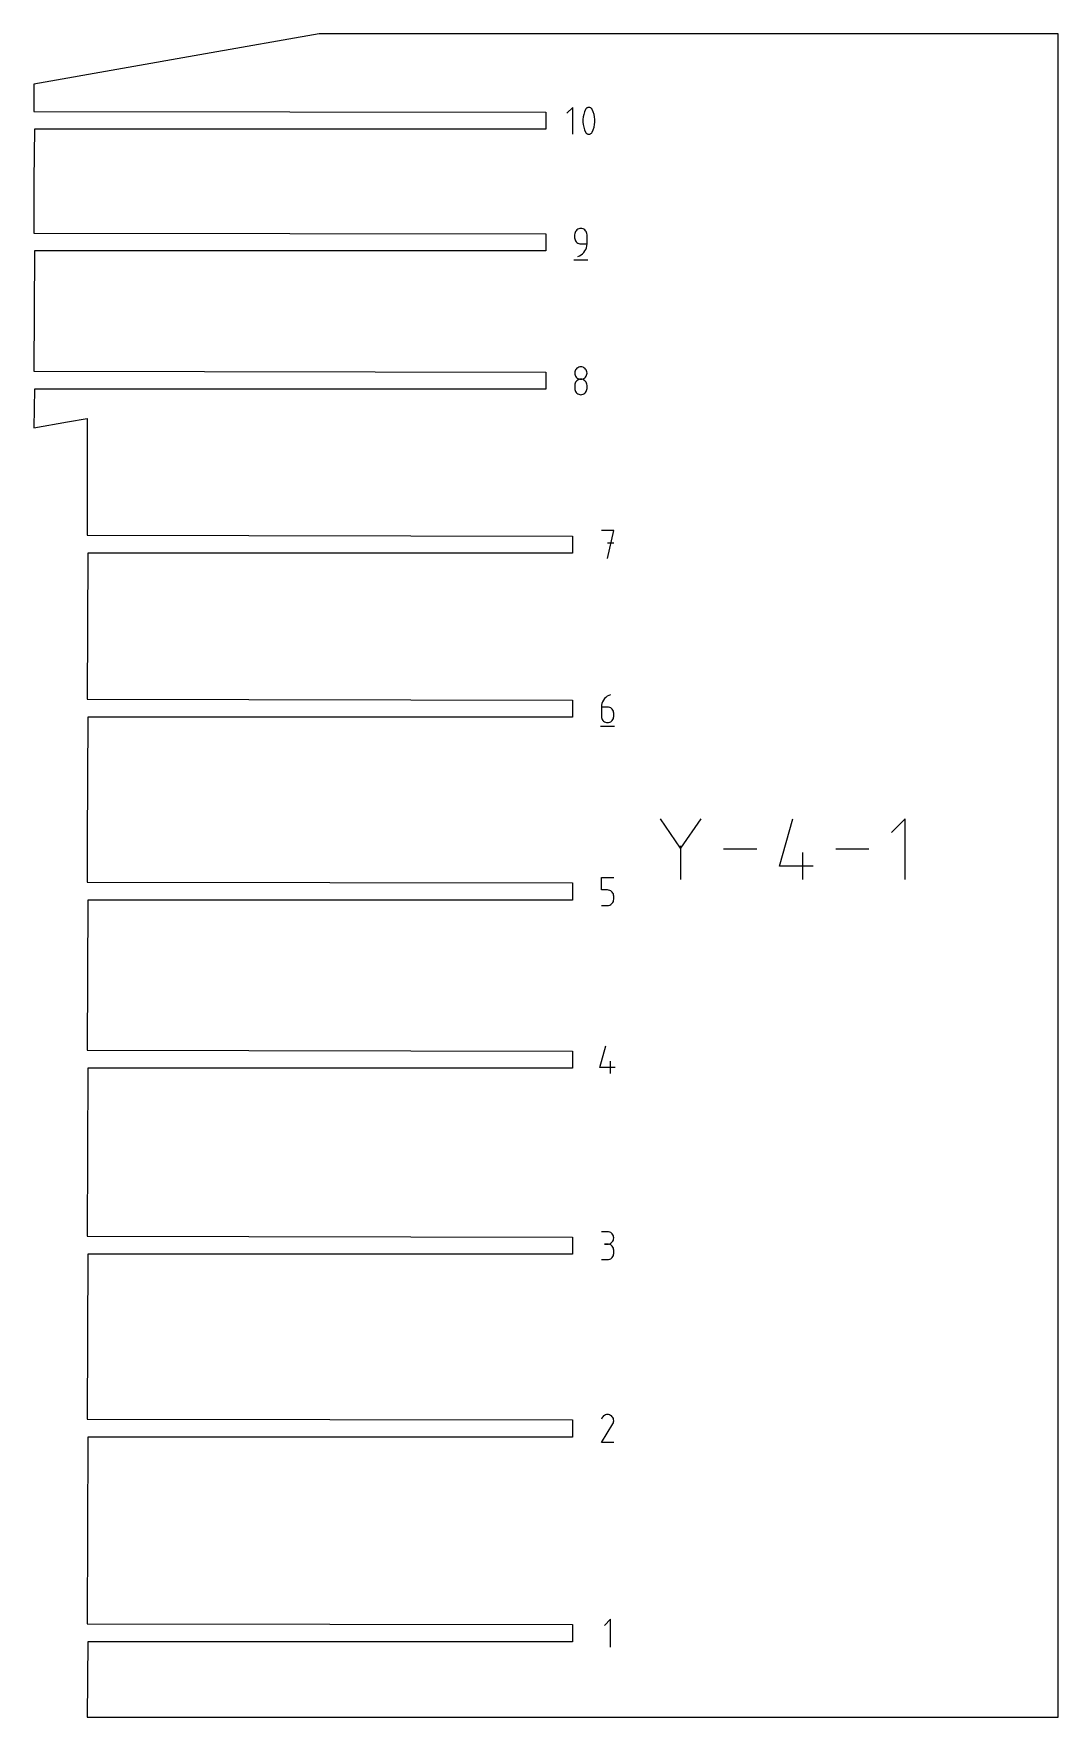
# Model space of a CAD drawing. Extents: x 0 to 3000, y 0 to 3000.
# Drawn here: x 2260.2 to 2554.1, y 600.7 to 1083.6 of the extents above; entities that cross this region are included whole.
import ezdxf

# ---------------------------------------------------------------- set-up
doc = ezdxf.new("R2010")
doc.units = 0

msp = doc.modelspace()

# ---------------------------------------------------------------- linework, layer by layer
at = {"layer": 'annotation', "color": 1}
for p, q in [((2414.846679, 1062.454724), (2413.135715, 1060.743278)), ((2414.846679, 1054.758525), (2414.846679, 1062.454724)), ((2418.998432, 1062.354174), (2418.837985, 1062.266316)), ((2419.171047, 1062.413522), (2418.998432, 1062.354174)), ((2419.35173, 1062.442998), (2419.171047, 1062.413522)), ((2419.536381, 1062.44124), (2419.35173, 1062.442998)), ((2419.720901, 1062.406884), (2419.536381, 1062.44124)), ((2419.90119, 1062.338569), (2419.720901, 1062.406884)), ((2419.970208, 1062.3023), (2419.90119, 1062.338569)), ((2419.90119, 1062.338569), (2419.90119, 1062.338569)), ((2420.036437, 1062.260642), (2419.970208, 1062.3023)), ((2417.806848, 1059.709335), (2417.733093, 1058.972283)), ((2417.733093, 1058.972283), (2417.733093, 1058.232189)), ((2417.733093, 1058.232189), (2417.806848, 1057.494744)), ((2417.954358, 1060.437652), (2417.806848, 1059.709335)), ((2417.806848, 1057.494744), (2417.954358, 1056.765641)), ((2418.175622, 1061.15154), (2417.954358, 1060.437652)), ((2418.470641, 1061.845309), (2418.175622, 1061.15154)), ((2418.56999, 1062.010521), (2418.470641, 1061.845309)), ((2418.470641, 1061.845309), (2418.470641, 1061.845309)), ((2418.693804, 1062.151311), (2418.56999, 1062.010521)), ((2418.837985, 1062.266316), (2418.693804, 1062.151311)), ((2420.099556, 1062.213922), (2420.036437, 1062.260642)), ((2420.159242, 1062.162472), (2420.099556, 1062.213922)), ((2420.215175, 1062.10662), (2420.159242, 1062.162472)), ((2420.267032, 1062.046696), (2420.215175, 1062.10662)), ((2420.314492, 1061.98303), (2420.267032, 1062.046696)), ((2420.357233, 1061.915952), (2420.314492, 1061.98303)), ((2420.394932, 1061.845792), (2420.357233, 1061.915952)), ((2420.691381, 1061.150593), (2420.394932, 1061.845792)), ((2420.394932, 1061.845792), (2420.394932, 1061.845792)), ((2420.913718, 1060.435632), (2420.691381, 1061.150593)), ((2421.061943, 1059.7066), (2420.913718, 1060.435632)), ((2420.913718, 1056.763621), (2421.061943, 1057.492009)), ((2421.136055, 1058.969191), (2421.061943, 1059.7066)), ((2421.061943, 1057.492009), (2421.136055, 1058.229096)), ((2421.136055, 1058.229096), (2421.136055, 1058.969191)), ((2417.954358, 1056.765641), (2418.175622, 1056.050572)), ((2418.175622, 1056.050572), (2418.470641, 1055.355231)), ((2418.470641, 1055.355231), (2418.470641, 1055.355231)), ((2418.470641, 1055.355231), (2418.508204, 1055.28521)), ((2418.508204, 1055.28521), (2418.550628, 1055.218466)), ((2418.550628, 1055.218466), (2418.597737, 1055.155202)), ((2418.597737, 1055.155202), (2418.649349, 1055.095621)), ((2418.649349, 1055.095621), (2418.705288, 1055.039925)), ((2418.705288, 1055.039925), (2418.765374, 1054.988316)), ((2418.765374, 1054.988316), (2418.829428, 1054.940997)), ((2418.829428, 1054.940997), (2418.897272, 1054.898171)), ((2418.897272, 1054.898171), (2418.968727, 1054.86004)), ((2418.968727, 1054.86004), (2418.968727, 1054.86004)), ((2418.968727, 1054.86004), (2419.147596, 1054.793174)), ((2419.147596, 1054.793174), (2419.331042, 1054.759954)), ((2419.331042, 1054.759954), (2419.514916, 1054.759025)), ((2419.514916, 1054.759025), (2419.695072, 1054.789033)), ((2419.695072, 1054.789033), (2419.867363, 1054.848623)), ((2419.867363, 1054.848623), (2420.027642, 1054.936441)), ((2420.027642, 1054.936441), (2420.171761, 1055.051131)), ((2420.171761, 1055.051131), (2420.295574, 1055.19134)), ((2420.295574, 1055.19134), (2420.394932, 1055.355713)), ((2420.394932, 1055.355713), (2420.691381, 1056.049625)), ((2420.394932, 1055.355713), (2420.394932, 1055.355713)), ((2420.691381, 1056.049625), (2420.913718, 1056.763621)), ((2415.38712, 1026.254893), (2415.358438, 1025.9353)), ((2415.358438, 1025.9353), (2415.358438, 1025.045798)), ((2415.358438, 1025.045798), (2415.358438, 1025.045798)), ((2415.358438, 1025.045798), (2415.38712, 1024.726222)), ((2415.469791, 1026.555769), (2415.38712, 1026.254893)), ((2415.38712, 1024.726222), (2415.469791, 1024.425393)), ((2415.601388, 1026.832885), (2415.469791, 1026.555769)), ((2415.469791, 1024.425393), (2415.601388, 1024.148343)), ((2415.776849, 1027.081201), (2415.601388, 1026.832885)), ((2415.601388, 1024.148343), (2415.776849, 1023.900107)), ((2415.991112, 1027.295673), (2415.776849, 1027.081201)), ((2415.776849, 1023.900107), (2415.991112, 1023.685717)), ((2416.239114, 1027.471262), (2415.991112, 1027.295673)), ((2415.991112, 1023.685717), (2416.239114, 1023.510208)), ((2416.515794, 1027.602924), (2416.239114, 1027.471262)), ((2416.816088, 1027.685619), (2416.515794, 1027.602924)), ((2417.134934, 1027.714304), (2416.816088, 1027.685619)), ((2417.454441, 1027.685619), (2417.134934, 1027.714304)), ((2417.134934, 1027.714304), (2417.134934, 1027.714304)), ((2417.755086, 1027.602924), (2417.454441, 1027.685619)), ((2418.031869, 1027.471262), (2417.755086, 1027.602924)), ((2418.279788, 1027.295673), (2418.031869, 1027.471262)), ((2418.493845, 1027.081201), (2418.279788, 1027.295673)), ((2418.669038, 1026.832885), (2418.493845, 1027.081201)), ((2418.800366, 1026.555769), (2418.669038, 1026.832885)), ((2418.882831, 1026.254893), (2418.800366, 1026.555769)), ((2418.91143, 1025.9353), (2418.882831, 1026.254893)), ((2418.91143, 1023.267296), (2418.91143, 1025.9353)), ((2418.91143, 1025.9353), (2418.91143, 1025.9353)), ((2416.239114, 1023.510208), (2416.515794, 1023.378612)), ((2416.245934, 1019.714304), (2416.753959, 1019.90362)), ((2416.245934, 1019.714304), (2416.245934, 1019.714304)), ((2416.515794, 1023.378612), (2416.816088, 1023.295964)), ((2416.753959, 1019.90362), (2417.220263, 1020.159513)), ((2416.816088, 1023.295964), (2417.134934, 1023.267296)), ((2417.134934, 1023.267296), (2418.91143, 1023.267296)), ((2417.220263, 1020.159513), (2417.640028, 1020.475466)), ((2417.640028, 1020.475466), (2418.008434, 1020.844957)), ((2418.008434, 1020.844957), (2418.320662, 1021.261467)), ((2418.320662, 1021.261467), (2418.571895, 1021.718476)), ((2418.571895, 1021.718476), (2418.757313, 1022.209463)), ((2418.757313, 1022.209463), (2418.872097, 1022.72791)), ((2418.872097, 1022.72791), (2418.91143, 1023.267296)), ((2415.136439, 1018.714304), (2419.136439, 1018.714304)), ((2415.387606, 986.582727), (2415.35894, 986.264628)), ((2415.35894, 986.264628), (2415.35894, 986.264628)), ((2415.35894, 986.264628), (2415.387622, 985.945035)), ((2415.470235, 986.88244), (2415.387606, 986.582727)), ((2415.387622, 985.945035), (2415.470293, 985.644159)), ((2415.601778, 987.158682), (2415.470235, 986.88244)), ((2415.470293, 985.644159), (2415.60189, 985.367043)), ((2415.777186, 987.406371), (2415.601778, 987.158682)), ((2415.60189, 985.367043), (2415.777351, 985.118727)), ((2415.991407, 987.620424), (2415.777186, 987.406371)), ((2415.777351, 985.118727), (2415.991614, 984.904255)), ((2416.239393, 987.795758), (2415.991407, 987.620424)), ((2416.516093, 987.92729), (2416.239393, 987.795758)), ((2416.816457, 988.009937), (2416.516093, 987.92729)), ((2417.135436, 988.038615), (2416.816457, 988.009937)), ((2417.454414, 988.009937), (2417.135436, 988.038615)), ((2417.135436, 988.038615), (2417.135436, 988.038615)), ((2417.754779, 987.92729), (2417.454414, 988.009937)), ((2418.031479, 987.795758), (2417.754779, 987.92729)), ((2418.279464, 987.620424), (2418.031479, 987.795758)), ((2418.279258, 984.904255), (2418.493521, 985.118727)), ((2418.493686, 987.406371), (2418.279464, 987.620424)), ((2418.493521, 985.118727), (2418.668982, 985.367043)), ((2418.669094, 987.158682), (2418.493686, 987.406371)), ((2418.668982, 985.367043), (2418.800579, 985.644159)), ((2418.800637, 986.88244), (2418.669094, 987.158682)), ((2418.800579, 985.644159), (2418.88325, 985.945035)), ((2418.883266, 986.582727), (2418.800637, 986.88244)), ((2418.88325, 985.945035), (2418.911932, 986.264628)), ((2418.911932, 986.264628), (2418.883266, 986.582727)), ((2418.911932, 986.264628), (2418.911932, 986.264628)), ((2415.387606, 983.026565), (2415.35894, 982.707121)), ((2415.35894, 982.707121), (2415.35894, 981.822134)), ((2415.35894, 981.822134), (2415.35894, 981.822134)), ((2415.35894, 981.822134), (2415.387622, 981.502713)), ((2415.470235, 983.327324), (2415.387606, 983.026565)), ((2415.387622, 981.502713), (2415.470293, 981.202299)), ((2415.601778, 983.604353), (2415.470235, 983.327324)), ((2415.470293, 981.202299), (2415.60189, 980.92585)), ((2415.777186, 983.852606), (2415.601778, 983.604353)), ((2415.60189, 980.92585), (2415.777351, 980.678326)), ((2415.991407, 984.067037), (2415.777186, 983.852606)), ((2415.777351, 980.678326), (2415.991614, 980.464686)), ((2416.239393, 984.2426), (2415.991407, 984.067037)), ((2415.991614, 984.904255), (2416.239616, 984.728666)), ((2415.991614, 980.464686), (2416.239616, 980.289889)), ((2416.516093, 984.374249), (2416.239393, 984.2426)), ((2416.239616, 984.728666), (2416.516296, 984.597004)), ((2416.239616, 980.289889), (2416.516296, 980.158894)), ((2416.816457, 984.456939), (2416.516093, 984.374249)), ((2416.516296, 984.597004), (2416.81659, 984.514309)), ((2417.135436, 984.485624), (2416.816457, 984.456939)), ((2416.81659, 984.514309), (2417.135436, 984.485624)), ((2417.135436, 984.485624), (2417.454282, 984.514309)), ((2417.454414, 984.456956), (2417.135436, 984.485624)), ((2417.135436, 984.485624), (2417.135436, 984.485624)), ((2417.135436, 984.485624), (2417.135436, 984.485624)), ((2417.454282, 984.514309), (2417.754576, 984.597004)), ((2417.754779, 984.374307), (2417.454414, 984.456956)), ((2417.754576, 984.597004), (2418.031256, 984.728666)), ((2417.754576, 980.158894), (2418.031256, 980.289889)), ((2418.031479, 984.242711), (2417.754779, 984.374307)), ((2418.031256, 984.728666), (2418.279258, 984.904255)), ((2418.031256, 980.289889), (2418.279258, 980.464686)), ((2418.279464, 984.067202), (2418.031479, 984.242711)), ((2418.279258, 980.464686), (2418.493521, 980.678326)), ((2418.493686, 983.852812), (2418.279464, 984.067202)), ((2418.493521, 980.678326), (2418.668982, 980.92585)), ((2418.669094, 983.604576), (2418.493686, 983.852812)), ((2418.668982, 980.92585), (2418.800579, 981.202299)), ((2418.800637, 983.327526), (2418.669094, 983.604576)), ((2418.800579, 981.202299), (2418.88325, 981.502713)), ((2418.883266, 983.026697), (2418.800637, 983.327526)), ((2418.88325, 981.502713), (2418.911932, 981.822134)), ((2418.911932, 982.707121), (2418.883266, 983.026697)), ((2418.911932, 981.822134), (2418.911932, 982.707121)), ((2418.911932, 982.707121), (2418.911932, 982.707121)), ((2416.516296, 980.158894), (2416.81659, 980.07666)), ((2416.81659, 980.07666), (2417.135436, 980.048147)), ((2417.135436, 980.048147), (2417.454282, 980.07666)), ((2417.135436, 980.048147), (2417.135436, 980.048147)), ((2417.454282, 980.07666), (2417.754576, 980.158894)), ((2426.568985, 941.051635), (2423.011479, 941.051635)), ((2424.790483, 933.051635), (2426.568985, 941.051635)), ((2426.568985, 937.489112), (2424.790483, 937.489112)), ((2424.70657, 893.564138), (2424.286281, 893.247194)), ((2425.173572, 893.821239), (2424.70657, 893.564138)), ((2425.682493, 894.012053), (2425.173572, 893.821239)), ((2425.682493, 894.012053), (2425.682493, 894.012053)), ((2423.053324, 890.990266), (2423.013987, 890.44953)), ((2423.013987, 890.44953), (2423.013987, 887.790556)), ((2424.790483, 890.44953), (2423.013987, 890.44953)), ((2423.168137, 891.509808), (2423.053324, 890.990266)), ((2423.353634, 892.001713), (2423.168137, 891.509808)), ((2423.605019, 892.45954), (2423.353634, 892.001713)), ((2423.9175, 892.876848), (2423.605019, 892.45954)), ((2424.286281, 893.247194), (2423.9175, 892.876848)), ((2425.10999, 890.421017), (2424.790483, 890.44953)), ((2425.410635, 890.338783), (2425.10999, 890.421017)), ((2425.687417, 890.207788), (2425.410635, 890.338783)), ((2425.935337, 890.032991), (2425.687417, 890.207788)), ((2426.149394, 889.819351), (2425.935337, 890.032991)), ((2426.324586, 889.571827), (2426.149394, 889.819351)), ((2426.455915, 889.295378), (2426.324586, 889.571827)), ((2426.538379, 888.994964), (2426.455915, 889.295378)), ((2426.566979, 888.675543), (2426.538379, 888.994964)), ((2426.566979, 887.790556), (2426.566979, 888.675543)), ((2426.566979, 888.675543), (2426.566979, 888.675543)), ((2422.791486, 885.012053), (2426.791486, 885.012053)), ((2423.013987, 887.790556), (2423.013987, 887.790556)), ((2423.013987, 887.790556), (2423.042669, 887.47098)), ((2423.042669, 887.47098), (2423.12534, 887.170151)), ((2423.12534, 887.170151), (2423.256937, 886.893101)), ((2423.256937, 886.893101), (2423.432398, 886.644865)), ((2423.432398, 886.644865), (2423.646661, 886.430475)), ((2423.646661, 886.430475), (2423.894663, 886.254966)), ((2423.894663, 886.254966), (2424.171343, 886.12337)), ((2424.171343, 886.12337), (2424.471637, 886.040722)), ((2424.471637, 886.040722), (2424.790483, 886.012053)), ((2424.790483, 886.012053), (2425.10999, 886.040722)), ((2424.790483, 886.012053), (2424.790483, 886.012053)), ((2425.10999, 886.040722), (2425.410635, 886.12337)), ((2425.410635, 886.12337), (2425.687417, 886.254966)), ((2425.687417, 886.254966), (2425.935337, 886.430475)), ((2425.935337, 886.430475), (2426.149394, 886.644865)), ((2426.149394, 886.644865), (2426.324586, 886.893101)), ((2426.324586, 886.893101), (2426.455915, 887.170151)), ((2426.455915, 887.170151), (2426.538379, 887.47098)), ((2426.538379, 887.47098), (2426.566979, 887.790556)), ((2445.739585, 850.007785), (2439.940783, 858.393644)), ((2451.537296, 858.393644), (2445.739585, 850.007785)), ((2474.08165, 844.873463), (2477.936616, 858.393099)), ((2510.143459, 858.393099), (2506.278682, 854.527231)), ((2510.143459, 841.008686), (2510.143459, 858.393099)), ((2445.739585, 850.682622), (2445.739585, 841.008141)), ((2467.564131, 849.700892), (2458.058631, 849.700892)), ((2480.840923, 841.008686), (2480.840923, 848.729519)), ((2499.760617, 849.700892), (2490.255118, 849.700892)), ((2423.013987, 838.005647), (2423.013987, 841.568171)), ((2423.013987, 841.568171), (2426.566979, 841.568171)), ((2483.734328, 844.873463), (2474.08165, 844.873463)), ((2424.790483, 838.005647), (2423.013987, 838.005647)), ((2425.109461, 837.977134), (2424.790483, 838.005647)), ((2425.409826, 837.8949), (2425.109461, 837.977134)), ((2425.686526, 837.763905), (2425.409826, 837.8949)), ((2425.934511, 837.589108), (2425.686526, 837.763905)), ((2426.148733, 837.375468), (2425.934511, 837.589108)), ((2426.32414, 837.127944), (2426.148733, 837.375468)), ((2426.455684, 836.851495), (2426.32414, 837.127944)), ((2426.538313, 836.551081), (2426.455684, 836.851495)), ((2426.538297, 835.027097), (2426.566979, 835.346673)), ((2426.566979, 836.23166), (2426.538313, 836.551081)), ((2426.566979, 835.346673), (2426.566979, 836.23166)), ((2426.566979, 836.23166), (2426.566979, 836.23166)), ((2423.013987, 833.568171), (2424.790483, 833.568171)), ((2424.790483, 833.568171), (2425.109329, 833.596839)), ((2424.790483, 833.568171), (2424.790483, 833.568171)), ((2425.109329, 833.596839), (2425.409623, 833.679487)), ((2425.409623, 833.679487), (2425.686303, 833.811083)), ((2425.686303, 833.811083), (2425.934305, 833.986592)), ((2425.934305, 833.986592), (2426.148568, 834.200982)), ((2426.148568, 834.200982), (2426.324029, 834.449218)), ((2426.324029, 834.449218), (2426.455626, 834.726268)), ((2426.455626, 834.726268), (2426.538297, 835.027097)), ((2422.569487, 787.104), (2424.343474, 793.325498)), ((2427.011478, 787.104), (2422.569487, 787.104)), ((2425.679985, 785.325498), (2425.679985, 788.878489)), ((2424.790483, 739.9956), (2423.013987, 739.9956)), ((2425.10999, 739.966921), (2424.790483, 739.9956)), ((2425.410635, 739.884275), (2425.10999, 739.966921)), ((2425.687417, 739.752743), (2425.410635, 739.884275)), ((2425.935337, 739.577409), (2425.687417, 739.752743)), ((2426.149393, 739.363356), (2425.935337, 739.577409)), ((2426.324586, 739.115667), (2426.149393, 739.363356)), ((2426.455915, 738.839425), (2426.324586, 739.115667)), ((2426.538379, 738.539712), (2426.455915, 738.839425)), ((2424.790483, 736.442609), (2423.900981, 736.442609)), ((2423.900981, 736.442609), (2424.790483, 736.442609)), ((2424.790483, 736.442609), (2425.10999, 736.471294)), ((2425.10999, 736.41393), (2424.790483, 736.442609)), ((2424.790483, 736.442609), (2424.790483, 736.442609)), ((2425.10999, 736.471294), (2425.410635, 736.553989)), ((2425.410635, 736.331284), (2425.10999, 736.41393)), ((2425.410635, 736.553989), (2425.687417, 736.685651)), ((2425.687417, 736.199752), (2425.410635, 736.331284)), ((2425.687417, 736.685651), (2425.935337, 736.86124)), ((2425.935337, 736.024418), (2425.687417, 736.199752)), ((2425.935337, 736.86124), (2426.149393, 737.075712)), ((2426.149393, 735.810365), (2425.935337, 736.024418)), ((2426.149393, 737.075712), (2426.324586, 737.324028)), ((2426.324586, 735.562676), (2426.149393, 735.810365)), ((2426.324586, 737.324028), (2426.455915, 737.601144)), ((2426.455915, 735.286433), (2426.324586, 735.562676)), ((2426.455915, 737.601144), (2426.538379, 737.90202)), ((2426.538379, 734.986721), (2426.455915, 735.286433)), ((2426.566978, 738.221613), (2426.538379, 738.539712)), ((2426.538379, 737.90202), (2426.566978, 738.221613)), ((2426.566978, 734.668621), (2426.538379, 734.986721)), ((2426.566978, 738.221613), (2426.566978, 738.221613)), ((2426.566978, 733.779119), (2426.566978, 734.668621)), ((2426.566978, 734.668621), (2426.566978, 734.668621)), ((2423.013987, 732.005132), (2424.790483, 732.005132)), ((2424.790483, 732.005132), (2425.10999, 732.033794)), ((2424.790483, 732.005132), (2424.790483, 732.005132)), ((2425.10999, 732.033794), (2425.410635, 732.116399)), ((2425.410635, 732.116399), (2425.687417, 732.247877)), ((2425.687417, 732.247877), (2425.935337, 732.423157)), ((2425.935337, 732.423157), (2426.149393, 732.637169)), ((2426.149393, 732.637169), (2426.324586, 732.884842)), ((2426.324586, 732.884842), (2426.455915, 733.161105)), ((2426.455915, 733.161105), (2426.538379, 733.460887)), ((2426.538379, 733.460887), (2426.566978, 733.779119)), ((2423.252291, 686.680626), (2423.019004, 686.233116)), ((2423.437424, 686.943147), (2423.252291, 686.680626)), ((2423.659541, 687.16229), (2423.437424, 686.943147)), ((2423.911888, 687.336302), (2423.659541, 687.16229)), ((2424.187709, 687.463427), (2423.911888, 687.336302)), ((2424.480249, 687.541911), (2424.187709, 687.463427)), ((2424.782753, 687.569998), (2424.480249, 687.541911)), ((2425.088465, 687.545934), (2424.782753, 687.569998)), ((2425.39063, 687.467964), (2425.088465, 687.545934)), ((2425.682493, 687.334333), (2425.39063, 687.467964)), ((2425.943533, 687.148969), (2425.682493, 687.334333)), ((2425.682493, 687.334333), (2425.682493, 687.334333)), ((2426.161791, 686.926534), (2425.943533, 687.148969)), ((2426.335326, 686.673844), (2426.161791, 686.926534)), ((2426.462197, 686.397717), (2426.335326, 686.673844)), ((2426.540464, 686.104971), (2426.462197, 686.397717)), ((2426.568186, 685.802422), (2426.540464, 686.104971)), ((2426.543422, 685.496887), (2426.568186, 685.802422)), ((2423.013987, 679.570128), (2426.297067, 684.855466)), ((2426.297067, 684.855466), (2426.300992, 684.860323)), ((2426.297067, 684.855466), (2426.297067, 684.855466)), ((2426.300992, 684.860323), (2426.304756, 684.865221)), ((2426.304756, 684.865221), (2426.308383, 684.870201)), ((2426.308383, 684.870201), (2426.311899, 684.875306)), ((2426.311899, 684.875306), (2426.315329, 684.880575)), ((2426.315329, 684.880575), (2426.318696, 684.886051)), ((2426.318696, 684.886051), (2426.322026, 684.891775)), ((2426.322026, 684.891775), (2426.325344, 684.897788)), ((2426.325344, 684.897788), (2426.328674, 684.904131)), ((2426.328674, 684.904131), (2426.464232, 685.195184)), ((2426.328674, 684.904131), (2426.328674, 684.904131)), ((2426.464232, 685.195184), (2426.543422, 685.496887)), ((2426.566978, 679.570128), (2423.013987, 679.570128)), ((2425.679985, 628.872144), (2423.901482, 627.09314)), ((2425.679985, 620.872144), (2425.679985, 628.872144))]:
    msp.add_line(p, q, dxfattribs=at)
at = {"layer": 'boundary', "color": 5}
for p, q in [((2342.058502, 1083.581609), (2309.445535, 1077.831064)), ((2526.571667, 1083.581608), (2342.058502, 1083.581609)), ((2554.086462, 1083.581608), (2526.571667, 1083.581608)), ((2554.086463, 1043.867532), (2554.086462, 1083.581608)), ((2309.445535, 1077.831064), (2260.186416, 1069.145354)), ((2260.186416, 1069.145354), (2260.186416, 1061.306625)), ((2260.186416, 1061.306625), (2407.086439, 1061.056625)), ((2407.086439, 1061.056625), (2407.086439, 1056.156625)), ((2260.381416, 1056.156625), (2260.186415, 1041.608271)), ((2407.086439, 1056.156625), (2260.381416, 1056.156625)), ((2554.086464, 977.183137), (2554.086463, 1043.867532)), ((2260.186415, 1041.608271), (2260.186416, 1026.414303)), ((2260.186416, 1026.414303), (2407.086439, 1026.164304)), ((2407.086439, 1026.164304), (2407.086439, 1021.264304)), ((2260.381416, 1021.264305), (2260.186416, 986.748397)), ((2407.086439, 1021.264304), (2260.381416, 1021.264305)), ((2260.186416, 986.748397), (2407.086439, 986.498398)), ((2407.086439, 986.498398), (2407.086439, 981.598398)), ((2260.381416, 981.598398), (2260.186417, 970.548186)), ((2407.086439, 981.598398), (2260.381416, 981.598398)), ((2554.086463, 754.435586), (2554.086464, 977.183137)), ((2260.186417, 970.548186), (2269.890442, 972.259266)), ((2269.890442, 972.259266), (2275.496509, 973.247767)), ((2275.496509, 973.247767), (2275.49651, 939.751635)), ((2275.49651, 939.751635), (2414.741487, 939.501635)), ((2414.741487, 939.501635), (2414.741486, 934.601636)), ((2275.691509, 934.601635), (2275.49651, 892.712053)), ((2414.741486, 934.601636), (2275.691509, 934.601635)), ((2275.49651, 892.712053), (2414.741486, 892.462053)), ((2414.741486, 892.462053), (2414.741486, 887.562054)), ((2275.69151, 887.562054), (2275.496509, 852.109207)), ((2414.741486, 887.562054), (2275.69151, 887.562054)), ((2275.496509, 852.109207), (2275.49651, 840.268171)), ((2275.49651, 840.268171), (2414.741486, 840.018171)), ((2414.741486, 840.018171), (2414.741486, 835.11817)), ((2275.69151, 835.118171), (2275.49651, 792.025498)), ((2414.741486, 835.11817), (2275.69151, 835.118171)), ((2275.49651, 792.025498), (2414.741486, 791.775498)), ((2414.741486, 791.775498), (2414.741486, 786.875497)), ((2275.691509, 786.875498), (2275.496509, 738.704881)), ((2414.741486, 786.875497), (2275.691509, 786.875498)), ((2554.086463, 687.100135), (2554.086463, 754.435586)), ((2275.496509, 738.704881), (2414.741486, 738.454881)), ((2414.741486, 738.454881), (2414.741486, 733.554881)), ((2275.691509, 733.554881), (2275.496509, 686.270194)), ((2414.741486, 733.554881), (2275.691509, 733.554881)), ((2275.496509, 686.270194), (2414.741486, 686.020194)), ((2414.741486, 686.020194), (2414.741486, 681.120194)), ((2554.086464, 632.968052), (2554.086463, 687.100135)), ((2275.691509, 681.120193), (2275.496509, 627.572144)), ((2414.741486, 681.120194), (2275.691509, 681.120193)), ((2554.086464, 600.72954), (2554.086464, 632.968052)), ((2275.496509, 627.572144), (2414.741486, 627.322144)), ((2414.741486, 627.322144), (2414.741486, 622.422144)), ((2275.691509, 622.422144), (2275.496509, 600.729539)), ((2414.741486, 622.422144), (2275.691509, 622.422144)), ((2275.496509, 600.729539), (2321.588597, 600.72954)), ((2321.588597, 600.72954), (2503.225402, 600.729541)), ((2503.225402, 600.729541), (2526.571588, 600.729541)), ((2526.571588, 600.729541), (2554.086464, 600.72954))]:
    msp.add_line(p, q, dxfattribs=at)

doc.saveas('drawing.dxf')
